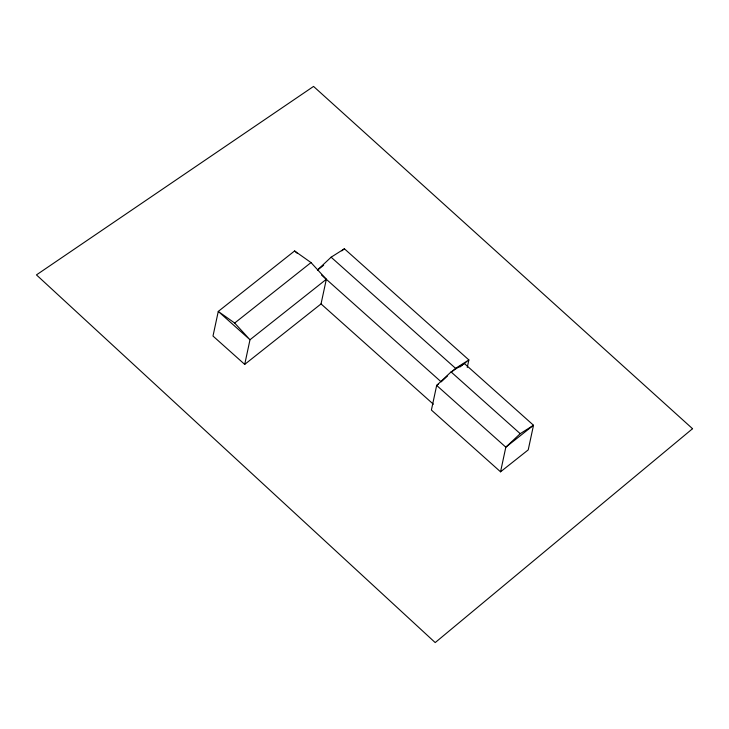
<?xml version="1.0" encoding="UTF-8"?>
<svg xmlns="http://www.w3.org/2000/svg" width="729" height="729" viewBox="0 0 729 729"><rect width="100%" height="100%" fill="white"/><g stroke="black" fill="none" stroke-linecap="round" stroke-linejoin="round"><path stroke-width="1.09" d="M244.716 364.382L249.992 339.75L326.328 279.289L311.01 262.577L294.598 250.958L218.272 311.42L212.996 336.051L244.716 364.382L321.042 303.92L326.328 279.289M467.262 367.425L468.865 359.926L344.398 248.789L331.112 257.2L317.516 269.967M500.55 471.809L505.826 447.187L520.214 433.673L533.51 425.253L464.355 363.507L451.06 371.918L436.671 385.431L431.395 410.062L500.55 471.809L528.224 449.884L533.51 425.253L505.826 447.187L436.671 385.431L438.175 384.238M447.606 375.827L441.182 381.859L321.525 275.006M451.625 372.054L455.57 368.345L468.865 359.926L459.899 367.033M234.683 323.038L249.992 339.75L218.272 311.42L234.683 323.038L311.01 262.577M317.589 270.031L323.64 265.228M341.81 250.84L344.398 248.789M331.112 257.2L455.57 368.345M451.06 371.918L520.214 433.673M294.598 250.958L297.058 253.154M321.042 303.92L433.372 404.221M692.55 428.707L435.204 642.577L36.45 274.897L313.552 86.423L692.55 428.707"/></g></svg>
